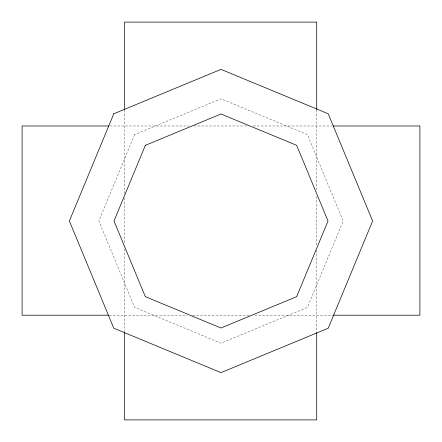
<?xml version="1.0" encoding="UTF-8"?>
<svg xmlns="http://www.w3.org/2000/svg" width="442" height="442" viewBox="0 0 442 442"><rect width="100%" height="100%" fill="white"/><g stroke="black" fill="none" stroke-linecap="round" stroke-linejoin="round"><path stroke-width="0.33" stroke-dasharray="2.21 1.66" d="M110.036 125.981L189.237 125.981M194.06 125.981L247.807 125.981M253.321 125.981L331.848 125.981M109.345 315.196L187.17 315.196M192.679 315.196L249.189 315.196M254.697 315.196L332.539 315.196M316.715 110.157L316.715 191.585M316.715 196.419L316.715 245.448M316.715 250.282L316.715 331.727M124.462 110.157L124.462 193.657M124.462 197.801L124.462 244.067M124.462 248.901L124.462 331.727M134.606 134.606L98.815 221L134.606 307.394L221 343.185L307.394 307.394L343.185 221L307.394 134.606L221 98.815L134.606 134.606"/><path stroke-width="0.66" d="M108.66 125.981L22.1 125.981L22.1 315.196L108.66 315.196M333.224 125.981L419.9 125.981L419.9 315.196L333.224 315.196M316.715 109.472L316.715 22.1L124.462 22.1L124.462 109.472M316.715 332.417L316.715 419.9L124.462 419.9L124.462 332.417M113.782 113.782L69.372 221L113.782 328.218L221 372.628L328.218 328.218L372.628 221L328.218 113.782L221 69.372L113.782 113.782M145.335 145.335L113.997 221L145.335 296.665L221 328.003L296.665 296.665L328.003 221L296.665 145.335L221 113.997L145.335 145.335"/></g></svg>
